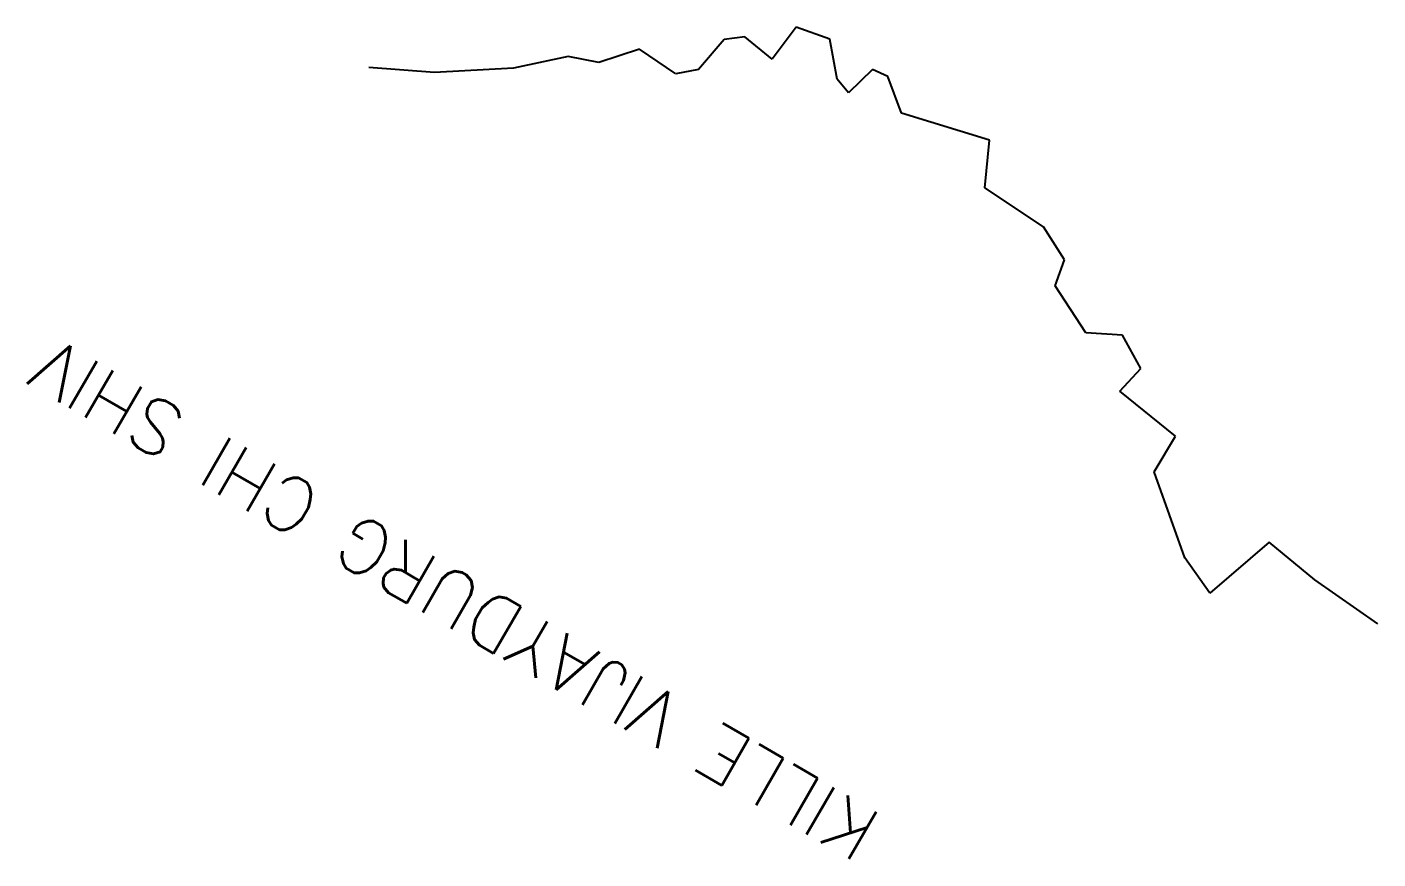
# Model space of a CAD drawing. Header units: metres. Extents: x 320041 to 325945, y 1831556 to 1836950.
# Drawn here: x 321824 to 322443, y 1831556 to 1831938 of the extents above; entities that cross this region are included whole.
import ezdxf

# ---------------------------------------------------------------- set-up
doc = ezdxf.new("R2010")
doc.units = ezdxf.units.M
doc.layers.add('TEXT_MAPOUT', color=7, linetype='Continuous')
doc.layers.add('V_BOUND_LINE', color=7, linetype='Continuous')
doc.styles.get("Standard").update_dxf_attribs({"font": 'simplex.shx'})

msp = doc.modelspace()

# ---------------------------------------------------------------- linework, layer by layer
at = {"layer": 'V_BOUND_LINE'}
for p, q in [((322176.45, 1831937.69), (322165.42, 1831922.89)), ((322191.91, 1831932.12), (322176.45, 1831937.69)), ((322104.65, 1831927.51), (322085.93, 1831921.49)), ((322121.26, 1831916.27), (322104.65, 1831927.51)), ((322143.48, 1831932.01), (322131.64, 1831918.24)), ((322152.84, 1831933.18), (322143.48, 1831932.01)), ((322165.42, 1831922.89), (322152.84, 1831933.18)), ((322195.19, 1831913.74), (322191.91, 1831932.12)), ((322071.96, 1831924.11), (322046.87, 1831918.86)), ((322085.93, 1831921.49), (322071.96, 1831924.11)), ((322010.65, 1831916.8), (321980.5, 1831919.09)), ((322046.87, 1831918.86), (322010.65, 1831916.8)), ((322131.64, 1831918.24), (322121.26, 1831916.27)), ((322211.42, 1831918.23), (322200.43, 1831907.57)), ((322218.41, 1831915.07), (322211.42, 1831918.23)), ((322224.63, 1831898.18), (322218.41, 1831915.07)), ((322200.43, 1831907.57), (322195.19, 1831913.74)), ((322265.09, 1831885.88), (322224.63, 1831898.18)), ((322262.87, 1831864.02), (322265.09, 1831885.88)), ((322289.71, 1831846.01), (322262.87, 1831864.02)), ((322299.4, 1831831), (322289.71, 1831846.01)), ((322295.17, 1831819.06), (322299.4, 1831831)), ((322309.13, 1831797.54), (322295.17, 1831819.06)), ((322326.05, 1831796.41), (322309.13, 1831797.54)), ((322334.32, 1831781.11), (322326.05, 1831796.41)), ((322324.75, 1831770.75), (322334.32, 1831781.11)), ((322350.34, 1831750.12), (322324.75, 1831770.75)), ((322340.5, 1831733.79), (322350.34, 1831750.12)), ((322354.56, 1831694.28), (322340.5, 1831733.79)), ((322393.27, 1831701.56), (322365.95, 1831678.14)), ((322414.2, 1831684.26), (322393.27, 1831701.56)), ((322365.95, 1831678.14), (322354.56, 1831694.28)), ((322443.09, 1831664.15), (322414.2, 1831684.26))]:
    msp.add_line(p, q, dxfattribs=at)

# ---------------------------------------------------------------- texts
at = {"layer": 'TEXT_MAPOUT'}
msp.add_text('KILLE VIJAYDURG CHI SHIV', height=24.9498, rotation=149.95793, dxfattribs=at).set_placement((322216.81, 1831575.73))

doc.saveas('drawing.dxf')
